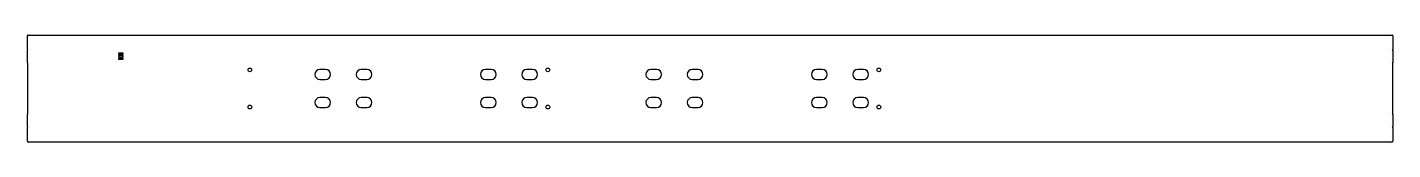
# Model space of a CAD drawing. Header units: millimetres. Extents: x -4841 to -3191, y -116 to 14.
import ezdxf

# ---------------------------------------------------------------- set-up
doc = ezdxf.new("R2010")
doc.units = ezdxf.units.MM

msp = doc.modelspace()

# ---------------------------------------------------------------- linework, layer by layer
at = {"color": 7, "linetype": 'Continuous', "lineweight": 25}
for p, q in [((-4841.4, -3.8), (-4841.4, 12.5)), ((-4840.4, 13.5), (-3192.4, 13.5)), ((-3191.4, 12.5), (-3191.4, -3.8)), ((-4840.7, -4.4), (-4841.4, -3.8)), ((-4841.4, -5), (-4840.7, -4.4)), ((-4841.4, -19.8), (-4841.4, -5)), ((-4731.4, -8.4), (-4731.4, -9.9)), ((-4725.4, -8.4), (-4731.4, -8.4)), ((-4731.4, -9.9), (-4725.4, -9.9)), ((-4731.4, -11.4), (-4731.4, -12.9)), ((-4725.4, -11.4), (-4731.4, -11.4)), ((-4731.4, -12.9), (-4725.4, -12.9)), ((-4731.4, -14.4), (-4731.4, -15.9)), ((-4725.4, -14.4), (-4731.4, -14.4)), ((-4731.4, -15.9), (-4725.4, -15.9)), ((-4725.4, -9.9), (-4725.4, -8.4)), ((-4725.4, -12.9), (-4725.4, -11.4)), ((-4725.4, -15.9), (-4725.4, -14.4)), ((-3191.4, -3.8), (-3192.2, -4.4)), ((-3192.2, -4.4), (-3191.4, -5)), ((-3191.4, -5), (-3191.4, -19.8)), ((-4840.7, -20.4), (-4841.4, -19.8)), ((-4841.4, -21), (-4840.7, -20.4)), ((-4841.4, -21), (-4841.4, -81.7)), ((-4480.9, -28.3), (-4487.9, -28.3)), ((-4430.9, -28.3), (-4437.9, -28.3)), ((-4280.9, -28.3), (-4287.9, -28.3)), ((-4230.9, -28.3), (-4237.9, -28.3)), ((-4080.9, -28.3), (-4087.9, -28.3)), ((-4030.9, -28.3), (-4037.9, -28.3)), ((-3880.9, -28.3), (-3887.9, -28.3)), ((-3830.9, -28.3), (-3837.9, -28.3)), ((-3191.4, -19.8), (-3192.2, -20.4)), ((-3192.2, -20.4), (-3191.4, -21)), ((-3191.4, -81.7), (-3191.4, -21)), ((-4487.9, -40.3), (-4480.9, -40.3)), ((-4437.9, -40.3), (-4430.9, -40.3)), ((-4287.9, -40.3), (-4280.9, -40.3)), ((-4237.9, -40.3), (-4230.9, -40.3)), ((-4087.9, -40.3), (-4080.9, -40.3)), ((-4037.9, -40.3), (-4030.9, -40.3)), ((-3887.9, -40.3), (-3880.9, -40.3)), ((-3837.9, -40.3), (-3830.9, -40.3)), ((-4480.9, -62.3), (-4487.9, -62.3)), ((-4430.9, -62.3), (-4437.9, -62.3)), ((-4280.9, -62.3), (-4287.9, -62.3)), ((-4230.9, -62.3), (-4237.9, -62.3)), ((-4080.9, -62.3), (-4087.9, -62.3)), ((-4030.9, -62.3), (-4037.9, -62.3)), ((-3880.9, -62.3), (-3887.9, -62.3)), ((-3830.9, -62.3), (-3837.9, -62.3)), ((-4840.7, -82.3), (-4841.4, -81.7)), ((-4841.4, -82.9), (-4840.7, -82.3)), ((-4487.9, -74.3), (-4480.9, -74.3)), ((-4437.9, -74.3), (-4430.9, -74.3)), ((-4287.9, -74.3), (-4280.9, -74.3)), ((-4237.9, -74.3), (-4230.9, -74.3)), ((-4087.9, -74.3), (-4080.9, -74.3)), ((-4037.9, -74.3), (-4030.9, -74.3)), ((-3887.9, -74.3), (-3880.9, -74.3)), ((-3837.9, -74.3), (-3830.9, -74.3)), ((-3191.4, -81.7), (-3192.2, -82.3)), ((-3192.2, -82.3), (-3191.4, -82.9)), ((-4841.4, -97.6), (-4841.4, -82.9)), ((-4840.7, -98.2), (-4841.4, -97.6)), ((-4841.4, -98.8), (-4840.7, -98.2)), ((-4841.4, -115.2), (-4841.4, -98.8)), ((-3191.4, -97.6), (-3192.2, -98.2)), ((-3192.2, -98.2), (-3191.4, -98.8)), ((-3191.4, -82.9), (-3191.4, -97.6)), ((-3191.4, -98.8), (-3191.4, -115.2)), ((-3192.4, -116.2), (-4840.4, -116.2))]:
    msp.add_line(p, q, dxfattribs=at)
for centre in [(-4572.4, -28.8), (-4212.4, -28.8), (-3812.4, -28.8), (-4572.4, -73.8), (-4212.4, -73.8), (-3812.4, -73.8)]:
    msp.add_circle(centre, 2.25, dxfattribs=at)
for centre, radius, start, end in [((-4840.4, 12.5), 1, 90, 180), ((-3192.4, 12.5), 1, 360, 90), ((-4487.9, -34.3), 6, 90, 270), ((-4480.9, -34.3), 6, 270, 90), ((-4437.9, -34.3), 6, 90, 270), ((-4430.9, -34.3), 6, 270, 90), ((-4287.9, -34.3), 6, 90, 270), ((-4280.9, -34.3), 6, 270, 90), ((-4237.9, -34.3), 6, 90, 270), ((-4230.9, -34.3), 6, 270, 90), ((-4087.9, -34.3), 6, 90, 270), ((-4080.9, -34.3), 6, 270, 90), ((-4037.9, -34.3), 6, 90, 270), ((-4030.9, -34.3), 6, 270, 90), ((-3887.9, -34.3), 6, 90, 270), ((-3880.9, -34.3), 6, 270, 90), ((-3837.9, -34.3), 6, 90, 270), ((-3830.9, -34.3), 6, 270, 90), ((-4487.9, -68.3), 6, 90, 270), ((-4480.9, -68.3), 6, 270, 90), ((-4437.9, -68.3), 6, 90, 270), ((-4430.9, -68.3), 6, 270, 90), ((-4287.9, -68.3), 6, 90, 270), ((-4280.9, -68.3), 6, 270, 90), ((-4237.9, -68.3), 6, 90, 270), ((-4230.9, -68.3), 6, 270, 90), ((-4087.9, -68.3), 6, 90, 270), ((-4080.9, -68.3), 6, 270, 90), ((-4037.9, -68.3), 6, 90, 270), ((-4030.9, -68.3), 6, 270, 90), ((-3887.9, -68.3), 6, 90, 270), ((-3880.9, -68.3), 6, 270, 90), ((-3837.9, -68.3), 6, 90, 270), ((-3830.9, -68.3), 6, 270, 90), ((-4840.4, -115.2), 1, 180, 270), ((-3192.4, -115.2), 1, 270, 0)]:
    msp.add_arc(centre, radius, start, end, dxfattribs=at)

doc.saveas('drawing.dxf')
